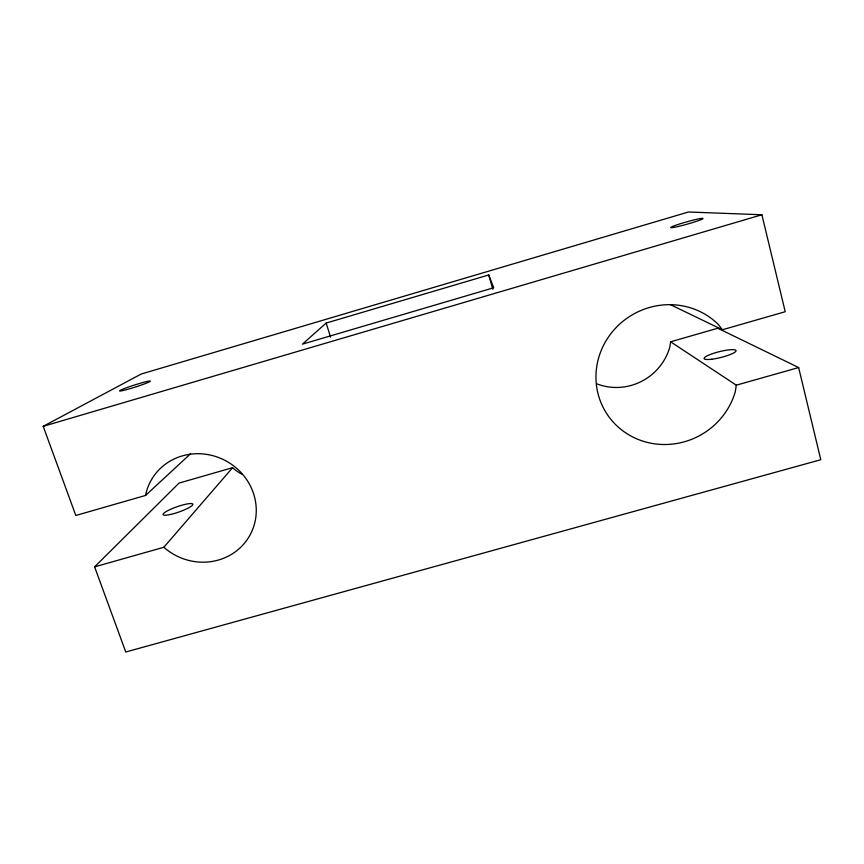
<?xml version="1.0" encoding="UTF-8"?>
<svg xmlns="http://www.w3.org/2000/svg" width="864" height="864" viewBox="0 0 864 864"><rect width="100%" height="100%" fill="white"/><g stroke="black" fill="none" stroke-linecap="round" stroke-linejoin="round"><path stroke-width="1.3" d="M241.79 474.131A43.319 41.677 30.9 0 1 232.578 467.694L179.042 483.084L94.608 566.86L125.755 652.007L820.8 459.724L798.638 367.546L717.779 328.244L670.594 341.798L669.838 346.982A54.594 53.039 -36.5 0 1 596.452 383.681M798.638 367.546L736.312 385.182L735.253 391.943A71.852 69.142 -32.3 0 1 635.58 438.34A71.852 69.142 -32.3 0 1 609.649 335.318A71.852 69.142 -32.3 0 1 718.243 324.378L722.39 329.767L785.214 311.72L761.897 214.769L688.489 211.993L141.21 374.026L43.2 426.33L75.805 515.484L145.541 495.45A56.527 53.536 28.7 0 1 220.223 458.168A56.527 53.536 28.7 0 1 248.368 537.862A56.527 53.536 28.7 0 1 163.836 547.268L94.608 566.86M163.836 547.268L232.578 467.694M145.541 495.45L190.588 453.73M326.16 323.06L302.4 344.164L493.711 287.766L488.743 274.968L326.16 323.06L330.588 337.144M43.2 426.33L761.897 214.769M670.442 304.657L722.39 329.767M670.594 341.798L736.312 385.182M488.743 274.968L492.826 289.224M170.683 514.426A15.779 2.797 -19.3 0 0 192.866 504.295A15.779 2.797 -19.3 0 0 170.305 509.436A15.779 2.797 -19.3 0 0 170.683 514.426M711.86 359.208A16.459 3.002 -14 0 0 736.074 350.795A16.459 3.002 -14 0 0 712.346 353.732A16.459 3.002 -14 0 0 711.86 359.208M126.965 389.534A16.103 1.091 -17.7 0 0 150.293 381.164A16.103 1.091 -17.7 0 0 127.591 387.353A16.103 1.091 -17.7 0 0 126.965 389.534M678.143 226.498A16.805 1.177 -15.7 0 0 703.026 218.56A16.805 1.177 -15.7 0 0 679.417 224.024A16.805 1.177 -15.7 0 0 678.143 226.498"/></g></svg>
